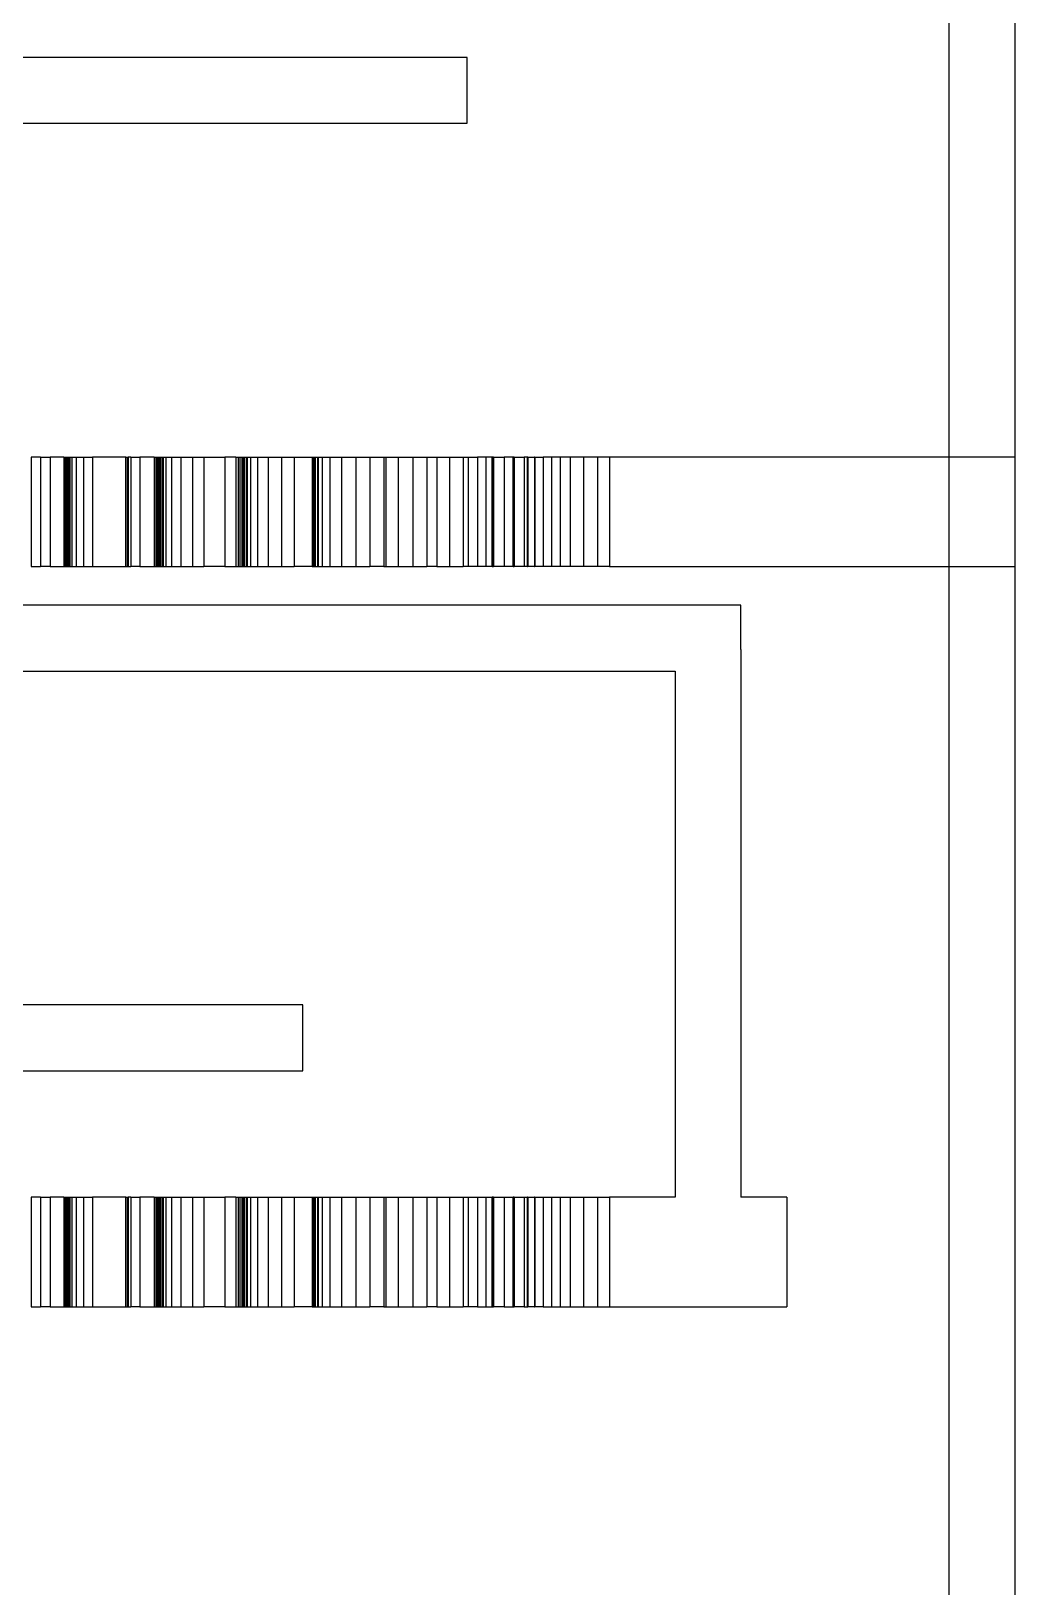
# Model space of a CAD drawing. Extents: x -3282 to 4846, y -1718 to 1845.
# Drawn here: x 3919.5 to 4009.2, y 842.1 to 984.1 of the extents above; entities that cross this region are included whole.
import ezdxf

# ---------------------------------------------------------------- set-up
doc = ezdxf.new("R2010")
doc.units = 0
doc.layers.get('0').update_dxf_attribs({"linetype": 'CONTINUOUS'})

msp = doc.modelspace()

# ---------------------------------------------------------------- linework, layer by layer
at = {"color": 1}
for p, q in [((4003.242788, 757.596389), (4003.242788, 1007.596389)), ((4009.242788, 1007.596389), (4009.242788, 757.596389)), ((4009.242788, 1007.596389), (4009.242788, 757.596389)), ((3959.242788, 981.661723), (3844.242788, 981.661723)), ((3959.242788, 975.661723), (3959.242788, 981.661723)), ((3959.242788, 975.661723), (3959.242788, 981.661723)), ((3709.242788, 975.661723), (3959.242788, 975.661723)), ((3919.453792, 945.189722), (3919.457496, 945.189722)), ((3919.457496, 945.189722), (3919.457496, 935.189722)), ((3920.320603, 945.189722), (3919.457496, 945.189722)), ((3920.320603, 945.189722), (3920.320603, 935.189722)), ((3920.320603, 945.189722), (3921.201238, 945.189722)), ((3921.201238, 945.189722), (3921.201238, 935.189722)), ((3922.449635, 945.189722), (3921.201238, 945.189722)), ((3922.449635, 945.189722), (3922.449635, 935.189722)), ((3922.449635, 945.189722), (3922.53706, 945.189722)), ((3922.53706, 945.189722), (3922.53706, 935.189722)), ((3922.53706, 945.189722), (3922.572867, 945.189722)), ((3922.572867, 945.189722), (3922.572867, 935.189722)), ((3922.572867, 945.189722), (3922.655754, 945.189722)), ((3922.655754, 945.189722), (3922.655754, 935.189722)), ((3922.655754, 945.189722), (3922.659645, 945.189722)), ((3922.659645, 945.189722), (3922.659645, 935.189722)), ((3922.659645, 945.189722), (3922.745019, 945.189722)), ((3922.745019, 945.189722), (3922.745019, 935.189722)), ((3922.745019, 945.189722), (3922.78808, 945.189722)), ((3922.78808, 945.189722), (3922.78808, 935.189722)), ((3922.78808, 945.189722), (3922.840623, 945.189722)), ((3922.840623, 945.189722), (3922.840623, 935.189722)), ((3922.840623, 945.189722), (3922.944375, 945.189722)), ((3922.944375, 945.189722), (3922.944375, 935.189722)), ((3922.944375, 945.189722), (3922.978694, 945.189722)), ((3922.978694, 945.189722), (3922.978694, 935.189722)), ((3922.978694, 945.189722), (3923.171567, 945.189722)), ((3923.171565, 945.189722), (3923.171565, 935.189722)), ((3923.171565, 945.189722), (3923.569499, 945.189722)), ((3923.569499, 945.189722), (3923.569499, 935.189722)), ((3923.569499, 945.189722), (3924.223217, 945.189722)), ((3924.223217, 945.189722), (3924.223217, 935.189722)), ((3924.223217, 945.189722), (3925.045908, 945.189722)), ((3928.103774, 945.189722), (3925.045908, 945.189722)), ((3925.045908, 945.189722), (3925.045908, 935.189722)), ((3928.103774, 945.189722), (3928.227007, 945.189722)), ((3928.103774, 935.189722), (3928.103774, 945.189722)), ((3928.227007, 945.189722), (3928.227007, 935.189722)), ((3928.227007, 945.189722), (3928.309366, 945.189722)), ((3928.309366, 945.189722), (3928.309366, 935.189722)), ((3928.550725, 945.189722), (3928.309366, 945.189722)), ((3928.550725, 945.189722), (3928.550725, 935.189722)), ((3928.550725, 945.189722), (3929.373198, 945.189722)), ((3929.373198, 945.189722), (3929.373198, 935.189722)), ((3930.692822, 945.189722), (3929.373198, 945.189722)), ((3930.692822, 945.189722), (3930.692822, 935.189722)), ((3930.692822, 945.189722), (3930.848506, 945.189722)), ((3930.848506, 945.189722), (3930.848506, 935.189722)), ((3930.848506, 945.189722), (3930.905912, 945.189722)), ((3930.905912, 945.189722), (3930.905912, 935.189722)), ((3930.905912, 945.189722), (3931.032245, 945.189722)), ((3931.032245, 945.189722), (3931.032245, 935.189722)), ((3931.032245, 945.189722), (3931.038035, 945.189722)), ((3931.038035, 945.189722), (3931.038035, 935.189722)), ((3931.038035, 945.189722), (3931.162959, 945.189722)), ((3931.162959, 945.189722), (3931.162959, 935.189722)), ((3931.162959, 945.189722), (3931.22473, 945.189722)), ((3931.22473, 945.189722), (3931.22473, 935.189722)), ((3931.22473, 945.189722), (3931.299226, 945.189722)), ((3931.299226, 945.189722), (3931.299226, 935.189722)), ((3931.299226, 945.189722), (3931.444041, 945.189722)), ((3931.444041, 945.189722), (3931.444041, 935.189722)), ((3931.444041, 945.189722), (3931.491382, 945.189722)), ((3931.491382, 945.189722), (3931.491382, 935.189722)), ((3931.491382, 945.189722), (3931.753383, 945.189722)), ((3931.75338, 945.189722), (3931.75338, 935.189722)), ((3931.75338, 945.189722), (3932.277385, 945.189722)), ((3932.277385, 945.189722), (3932.277385, 935.189722)), ((3932.277385, 945.189722), (3933.108553, 945.189722)), ((3933.108553, 945.189722), (3933.108553, 935.189722)), ((3933.108553, 945.189722), (3934.16946, 945.189722)), ((3934.16946, 945.189722), (3934.16946, 935.189722)), ((3934.16946, 945.189722), (3935.223317, 945.189722)), ((3935.223316, 945.189722), (3935.223316, 935.189722)), ((3935.223316, 945.189722), (3937.137146, 945.189722)), ((3937.137146, 945.189722), (3937.137146, 935.189722)), ((3938.127132, 945.189722), (3937.137146, 945.189722)), ((3938.127132, 945.189722), (3938.127132, 935.189722)), ((3938.127132, 945.189722), (3938.344271, 945.189722)), ((3938.344271, 945.189722), (3938.344271, 935.189722)), ((3938.344271, 945.189722), (3938.420768, 945.189722)), ((3938.420768, 945.189722), (3938.420768, 935.189722)), ((3938.420768, 945.189722), (3938.585024, 945.189722)), ((3938.585024, 945.189722), (3938.585024, 935.189722)), ((3938.585024, 945.189722), (3938.59246, 945.189722)), ((3938.59246, 945.189722), (3938.59246, 935.189722)), ((3938.59246, 945.189722), (3938.751476, 945.189722)), ((3938.751476, 945.189722), (3938.751476, 935.189722)), ((3938.751476, 945.189722), (3938.829256, 945.189722)), ((3938.829256, 945.189722), (3938.829256, 935.189722)), ((3938.829256, 945.189722), (3938.922449, 945.189722)), ((3938.922449, 945.189722), (3938.922449, 935.189722)), ((3938.922449, 945.189722), (3939.101998, 945.189722)), ((3939.101998, 945.189722), (3939.101998, 935.189722)), ((3939.101998, 945.189722), (3939.160292, 945.189722)), ((3939.160292, 945.189722), (3939.160292, 935.189722)), ((3939.160292, 945.189722), (3939.479969, 945.189722)), ((3939.479966, 945.189722), (3939.479966, 935.189722)), ((3939.479966, 945.189722), (3940.107141, 945.189722)), ((3940.107141, 945.189722), (3940.107141, 935.189722)), ((3940.107141, 945.189722), (3941.079433, 945.189722)), ((3941.079433, 945.189722), (3941.079433, 935.189722)), ((3941.079433, 945.189722), (3942.292721, 945.189722)), ((3942.292721, 945.189722), (3942.292721, 935.189722)), ((3942.292721, 945.189722), (3943.475725, 945.189722)), ((3943.475723, 945.189722), (3943.475723, 935.189722)), ((3943.475723, 945.189722), (3945.117999, 945.189722)), ((3945.117999, 945.189722), (3945.117999, 935.189722)), ((3945.117999, 945.189722), (3945.178912, 945.189722)), ((3945.178912, 945.189722), (3945.178912, 935.189722)), ((3945.178912, 945.189722), (3945.269303, 945.189722)), ((3945.269303, 945.189722), (3945.269303, 935.189722)), ((3945.269303, 945.189722), (3945.377121, 945.189722)), ((3945.377121, 945.189722), (3945.377121, 935.189722)), ((3945.377121, 945.189722), (3945.583555, 945.189722)), ((3945.583555, 945.189722), (3945.583555, 935.189722)), ((3945.583555, 945.189722), (3945.650255, 945.189722)), ((3945.650255, 945.189722), (3945.650255, 935.189722)), ((3945.650255, 945.189722), (3946.013637, 945.189722)), ((3946.013633, 945.189722), (3946.013633, 935.189722)), ((3946.013633, 945.189722), (3946.716568, 945.189722)), ((3946.716568, 945.189722), (3946.716568, 935.189722)), ((3946.716568, 945.189722), (3947.78749, 945.189722)), ((3947.78749, 945.189722), (3947.78749, 935.189722)), ((3947.78749, 945.189722), (3949.100134, 945.189722)), ((3949.100134, 945.189722), (3949.100134, 935.189722)), ((3949.100134, 945.189722), (3950.360581, 945.189722)), ((3950.360579, 945.189722), (3950.360579, 935.189722)), ((3950.360579, 945.189722), (3951.659526, 945.189722)), ((3951.659526, 945.189722), (3951.659526, 935.189722)), ((3951.659526, 945.189722), (3951.816804, 945.189722)), ((3951.816804, 945.189722), (3951.816804, 935.189722)), ((3951.816804, 945.189722), (3952.939552, 945.189722)), ((3952.939552, 945.189722), (3952.939552, 935.189722)), ((3952.939552, 945.189722), (3954.294181, 945.189722)), ((3954.294181, 945.189722), (3954.294181, 935.189722)), ((3954.294181, 945.189722), (3955.576984, 945.189722)), ((3955.576983, 945.189722), (3955.576983, 935.189722)), ((3955.576983, 945.189722), (3956.47583, 945.189722)), ((3956.47583, 945.189722), (3956.47583, 935.189722)), ((3956.47583, 945.189722), (3957.647858, 945.189722)), ((3957.647858, 945.189722), (3957.647858, 935.189722)), ((3957.647858, 945.189722), (3958.896953, 945.189722)), ((3958.896952, 945.189722), (3958.896952, 935.189722)), ((3958.896952, 945.189722), (3959.356416, 945.189722)), ((3959.356416, 945.189722), (3959.356416, 935.189722)), ((3959.356416, 945.189722), (3960.18802, 945.189722)), ((3960.18802, 945.189722), (3960.18802, 935.189722)), ((3960.959611, 945.189722), (3960.188021, 945.189722)), ((3961.492253, 945.189722), (3960.959611, 945.189722)), ((3960.959611, 945.189722), (3960.959611, 935.189722)), ((3961.492253, 945.189722), (3961.492253, 935.189722)), ((3961.492253, 945.189722), (3961.542921, 945.189722)), ((3961.644954, 945.189722), (3961.542921, 945.189722)), ((3961.542921, 945.189722), (3961.542921, 935.189722)), ((3961.644954, 945.189722), (3962.637971, 945.189722)), ((3961.644954, 945.189722), (3961.644954, 935.189722)), ((3962.637971, 945.189722), (3962.637971, 935.189722)), ((3963.40842, 945.189722), (3962.637972, 945.189722)), ((3963.432021, 945.189722), (3963.40842, 945.189722)), ((3963.40842, 945.189722), (3963.40842, 935.189722)), ((3963.432021, 945.189722), (3963.432021, 935.189722)), ((3963.432021, 945.189722), (3963.46202, 945.189722)), ((3963.535257, 945.189722), (3963.46202, 945.189722)), ((3963.46202, 945.189722), (3963.46202, 935.189722)), ((3963.535257, 945.189722), (3964.462394, 945.189722)), ((3963.535257, 945.189722), (3963.535257, 935.189722)), ((3964.462394, 945.189722), (3964.462394, 935.189722)), ((3964.73691, 945.189722), (3964.462395, 945.189722)), ((3964.73691, 945.189722), (3964.73691, 935.189722)), ((3964.73691, 945.189722), (3964.751575, 945.189722)), ((3964.795661, 945.189722), (3964.751575, 945.189722)), ((3964.751575, 945.189722), (3964.751575, 935.189722)), ((3964.795661, 945.189722), (3965.400565, 945.189722)), ((3964.795661, 945.189722), (3964.795661, 935.189722)), ((3965.400565, 945.189722), (3965.400565, 935.189722)), ((3965.400565, 945.189722), (3965.405305, 945.189722)), ((3965.420024, 945.189722), (3965.405305, 945.189722)), ((3965.405305, 945.189722), (3965.405305, 935.189722)), ((3965.419751, 945.189722), (3965.419751, 935.189722)), ((3965.419751, 945.189722), (3966.202192, 945.189722)), ((3966.202192, 945.189722), (3966.202192, 935.189722)), ((3966.946807, 945.189722), (3966.202193, 945.189722)), ((3967.7379, 945.189722), (3966.946807, 945.189722)), ((3966.946807, 945.189722), (3966.946807, 935.189722)), ((3968.659943, 945.189722), (3967.737897, 945.189722)), ((3967.7379, 945.189722), (3967.7379, 935.189722)), ((3969.859422, 945.189722), (3968.659943, 945.189722)), ((3968.659943, 945.189722), (3968.659943, 935.189722)), ((3971.13662, 945.189722), (3969.859422, 945.189722)), ((3969.859422, 945.189722), (3969.859422, 935.189722)), ((3972.237706, 945.189722), (3971.13662, 945.189722)), ((3971.13662, 945.189722), (3971.13662, 935.189722)), ((3972.241652, 945.189722), (3972.237705, 945.189722)), ((3972.237706, 945.189722), (3972.237706, 935.189722)), ((3972.242967, 945.189722), (3972.242967, 935.189722)), ((4009.242788, 945.189722), (3972.242967, 945.189722)), ((4009.242788, 945.189722), (4009.242788, 935.189722)), ((3919.453792, 935.189722), (3919.457496, 935.189722)), ((3919.453792, 935.189722), (3920.320603, 935.189722)), ((3921.201238, 935.189722), (3920.320603, 935.189722)), ((3921.201238, 935.189722), (3922.449635, 935.189722)), ((3922.449635, 935.189722), (3922.53706, 935.189722)), ((3922.53706, 935.189722), (3922.572867, 935.189722)), ((3922.572867, 935.189722), (3922.655754, 935.189722)), ((3922.655754, 935.189722), (3922.659645, 935.189722)), ((3922.659645, 935.189722), (3922.745019, 935.189722)), ((3922.745019, 935.189722), (3922.78808, 935.189722)), ((3922.78808, 935.189722), (3922.840623, 935.189722)), ((3922.840623, 935.189722), (3922.944375, 935.189722)), ((3922.944375, 935.189722), (3922.978694, 935.189722)), ((3922.978694, 935.189722), (3923.171567, 935.189722)), ((3923.171565, 935.189722), (3923.569499, 935.189722)), ((3923.569499, 935.189722), (3924.223217, 935.189722)), ((3924.223217, 935.189722), (3925.045908, 935.189722)), ((3925.045908, 935.189722), (3928.103774, 935.189722)), ((3928.103774, 935.189722), (3928.227007, 935.189722)), ((3928.227007, 935.189722), (3928.309366, 935.189722)), ((3928.309366, 935.189722), (3928.550725, 935.189722)), ((3929.373198, 935.189722), (3928.550725, 935.189722)), ((3929.373198, 935.189722), (3930.692822, 935.189722)), ((3930.692822, 935.189722), (3930.848506, 935.189722)), ((3930.848506, 935.189722), (3930.905912, 935.189722)), ((3930.905912, 935.189722), (3931.032245, 935.189722)), ((3931.032245, 935.189722), (3931.038035, 935.189722)), ((3931.038035, 935.189722), (3931.162959, 935.189722)), ((3931.162959, 935.189722), (3931.22473, 935.189722)), ((3931.22473, 935.189722), (3931.299226, 935.189722)), ((3931.299226, 935.189722), (3931.444041, 935.189722)), ((3931.444041, 935.189722), (3931.491382, 935.189722)), ((3931.491382, 935.189722), (3931.753383, 935.189722)), ((3931.75338, 935.189722), (3932.277385, 935.189722)), ((3932.277385, 935.189722), (3933.108553, 935.189722)), ((3933.108553, 935.189722), (3934.16946, 935.189722)), ((3934.16946, 935.189722), (3935.223317, 935.189722)), ((3937.137146, 935.189722), (3935.223316, 935.189722)), ((3937.137146, 935.189722), (3938.127132, 935.189722)), ((3938.127132, 935.189722), (3938.344271, 935.189722)), ((3938.344271, 935.189722), (3938.420768, 935.189722)), ((3938.420768, 935.189722), (3938.585024, 935.189722)), ((3938.585024, 935.189722), (3938.59246, 935.189722)), ((3938.59246, 935.189722), (3938.751476, 935.189722)), ((3938.751476, 935.189722), (3938.829256, 935.189722)), ((3938.829256, 935.189722), (3938.922449, 935.189722)), ((3938.922449, 935.189722), (3939.101998, 935.189722)), ((3939.101998, 935.189722), (3939.160292, 935.189722)), ((3939.160292, 935.189722), (3939.479969, 935.189722)), ((3939.479966, 935.189722), (3940.107141, 935.189722)), ((3940.107141, 935.189722), (3941.079433, 935.189722)), ((3941.079433, 935.189722), (3942.292721, 935.189722)), ((3942.292721, 935.189722), (3943.475725, 935.189722)), ((3945.117999, 935.189722), (3943.475723, 935.189722)), ((3945.117999, 935.189722), (3945.178912, 935.189722)), ((3945.178912, 935.189722), (3945.269303, 935.189722)), ((3945.269303, 935.189722), (3945.377121, 935.189722)), ((3945.377121, 935.189722), (3945.583555, 935.189722)), ((3945.583555, 935.189722), (3945.650255, 935.189722)), ((3945.650255, 935.189722), (3946.013637, 935.189722)), ((3946.013633, 935.189722), (3946.716568, 935.189722)), ((3946.716568, 935.189722), (3947.78749, 935.189722)), ((3947.78749, 935.189722), (3949.100134, 935.189722)), ((3949.100134, 935.189722), (3950.360581, 935.189722)), ((3951.659526, 935.189722), (3950.360579, 935.189722)), ((3951.659526, 935.189722), (3951.816804, 935.189722)), ((3951.816804, 935.189722), (3952.939552, 935.189722)), ((3952.939552, 935.189722), (3954.294181, 935.189722)), ((3954.294181, 935.189722), (3955.576984, 935.189722)), ((3956.47583, 935.189722), (3955.576983, 935.189722)), ((3956.47583, 935.189722), (3957.647858, 935.189722)), ((3957.647858, 935.189722), (3958.896953, 935.189722)), ((3959.356416, 935.189722), (3958.896952, 935.189722)), ((3960.18802, 935.189722), (3959.356416, 935.189722)), ((3960.959611, 935.189722), (3960.188021, 935.189722)), ((3961.492253, 935.189722), (3960.959611, 935.189722)), ((3961.542921, 935.189722), (3961.492253, 935.189722)), ((3961.542921, 935.189722), (3961.644954, 935.189722)), ((3962.637971, 935.189722), (3961.644954, 935.189722)), ((3963.40842, 935.189722), (3962.637972, 935.189722)), ((3963.432021, 935.189722), (3963.40842, 935.189722)), ((3963.46202, 935.189722), (3963.432021, 935.189722)), ((3963.46202, 935.189722), (3963.535257, 935.189722)), ((3964.462394, 935.189722), (3963.535257, 935.189722)), ((3964.73691, 935.189722), (3964.462395, 935.189722)), ((3964.751575, 935.189722), (3964.73691, 935.189722)), ((3964.751575, 935.189722), (3964.795661, 935.189722)), ((3965.400565, 935.189722), (3964.795661, 935.189722)), ((3965.405305, 935.189722), (3965.400565, 935.189722)), ((3965.405305, 935.189722), (3965.420024, 935.189722)), ((3966.202192, 935.189722), (3965.419751, 935.189722)), ((3966.946807, 935.189722), (3966.202193, 935.189722)), ((3967.7379, 935.189722), (3966.946807, 935.189722)), ((3968.659943, 935.189722), (3967.737897, 935.189722)), ((3969.859422, 935.189722), (3968.659943, 935.189722)), ((3971.13662, 935.189722), (3969.859422, 935.189722)), ((3972.237706, 935.189722), (3971.13662, 935.189722)), ((3972.237705, 935.189722), (3972.241652, 935.189722)), ((3972.242967, 935.189722), (4009.242788, 935.189722)), ((3984.242788, 931.661723), (3914.242788, 931.661723)), ((3984.242788, 927.63854), (3984.242788, 931.661723)), ((3984.242788, 927.63854), (3984.242788, 931.661723)), ((3984.242788, 927.63854), (3984.242788, 877.63854)), ((3984.242788, 927.63854), (3984.242788, 877.63854)), ((3914.242788, 925.661723), (3978.242788, 925.661723)), ((3978.242788, 925.661723), (3978.242788, 877.63854)), ((3944.242788, 895.189722), (3839.242788, 895.189722)), ((3944.242788, 889.189722), (3944.242788, 895.189722)), ((3944.242788, 889.189722), (3944.242788, 895.189722)), ((3724.242788, 889.189722), (3944.242788, 889.189722)), ((3919.453792, 877.63854), (3919.457496, 877.63854)), ((3919.453792, 877.63854), (3919.453792, 867.63854)), ((3920.320603, 877.63854), (3919.457496, 877.63854)), ((3919.457496, 877.63854), (3919.457496, 867.63854)), ((3920.320603, 877.63854), (3921.201238, 877.63854)), ((3920.320603, 877.63854), (3920.320603, 867.63854)), ((3922.449635, 877.63854), (3921.201238, 877.63854)), ((3921.201238, 877.63854), (3921.201238, 867.63854)), ((3922.449635, 877.63854), (3922.53706, 877.63854)), ((3922.449635, 877.63854), (3922.449635, 867.63854)), ((3922.53706, 877.63854), (3922.572867, 877.63854)), ((3922.53706, 877.63854), (3922.53706, 867.63854)), ((3922.572867, 877.63854), (3922.655754, 877.63854)), ((3922.572867, 877.63854), (3922.572867, 867.63854)), ((3922.655754, 877.63854), (3922.659645, 877.63854)), ((3922.655754, 877.63854), (3922.655754, 867.63854)), ((3922.659645, 877.63854), (3922.745019, 877.63854)), ((3922.659645, 877.63854), (3922.659645, 867.63854)), ((3922.745019, 877.63854), (3922.78808, 877.63854)), ((3922.745019, 877.63854), (3922.745019, 867.63854)), ((3922.78808, 877.63854), (3922.840623, 877.63854)), ((3922.78808, 877.63854), (3922.78808, 867.63854)), ((3922.840623, 877.63854), (3922.944375, 877.63854)), ((3922.840623, 877.63854), (3922.840623, 867.63854)), ((3922.944375, 877.63854), (3922.978694, 877.63854)), ((3922.944375, 877.63854), (3922.944375, 867.63854)), ((3922.978694, 877.63854), (3923.171567, 877.63854)), ((3922.978694, 877.63854), (3922.978694, 867.63854)), ((3923.171565, 877.63854), (3923.569499, 877.63854)), ((3923.171565, 877.63854), (3923.171565, 867.63854)), ((3923.569499, 877.63854), (3924.223217, 877.63854)), ((3923.569499, 877.63854), (3923.569499, 867.63854)), ((3924.223217, 877.63854), (3925.045908, 877.63854)), ((3924.223217, 877.63854), (3924.223217, 867.63854)), ((3925.045908, 877.63854), (3925.045908, 867.63854)), ((3928.103774, 877.63854), (3925.045908, 877.63854)), ((3928.103774, 877.63854), (3928.227007, 877.63854)), ((3928.103774, 867.63854), (3928.103774, 877.63854)), ((3928.227007, 877.63854), (3928.309366, 877.63854)), ((3928.227007, 877.63854), (3928.227007, 867.63854)), ((3928.550725, 877.63854), (3928.309366, 877.63854)), ((3928.309366, 877.63854), (3928.309366, 867.63854)), ((3928.550725, 877.63854), (3929.373198, 877.63854)), ((3928.550725, 877.63854), (3928.550725, 867.63854)), ((3930.692822, 877.63854), (3929.373198, 877.63854)), ((3929.373198, 877.63854), (3929.373198, 867.63854)), ((3930.692822, 877.63854), (3930.848506, 877.63854)), ((3930.692822, 877.63854), (3930.692822, 867.63854)), ((3930.848506, 877.63854), (3930.905912, 877.63854)), ((3930.848506, 877.63854), (3930.848506, 867.63854)), ((3930.905912, 877.63854), (3931.032245, 877.63854)), ((3930.905912, 877.63854), (3930.905912, 867.63854)), ((3931.032245, 877.63854), (3931.038035, 877.63854)), ((3931.032245, 877.63854), (3931.032245, 867.63854)), ((3931.038035, 877.63854), (3931.162959, 877.63854)), ((3931.038035, 877.63854), (3931.038035, 867.63854)), ((3931.162959, 877.63854), (3931.22473, 877.63854)), ((3931.162959, 877.63854), (3931.162959, 867.63854)), ((3931.22473, 877.63854), (3931.299226, 877.63854)), ((3931.22473, 877.63854), (3931.22473, 867.63854)), ((3931.299226, 877.63854), (3931.444041, 877.63854)), ((3931.299226, 877.63854), (3931.299226, 867.63854)), ((3931.444041, 877.63854), (3931.491382, 877.63854)), ((3931.444041, 877.63854), (3931.444041, 867.63854)), ((3931.491382, 877.63854), (3931.753383, 877.63854)), ((3931.491382, 877.63854), (3931.491382, 867.63854)), ((3931.75338, 877.63854), (3932.277385, 877.63854)), ((3931.75338, 877.63854), (3931.75338, 867.63854)), ((3932.277385, 877.63854), (3933.108553, 877.63854)), ((3932.277385, 877.63854), (3932.277385, 867.63854)), ((3933.108553, 877.63854), (3934.16946, 877.63854)), ((3933.108553, 877.63854), (3933.108553, 867.63854)), ((3934.16946, 877.63854), (3935.223317, 877.63854)), ((3934.16946, 877.63854), (3934.16946, 867.63854)), ((3935.223316, 877.63854), (3937.137146, 877.63854)), ((3935.223316, 877.63854), (3935.223316, 867.63854)), ((3938.127132, 877.63854), (3937.137146, 877.63854)), ((3937.137146, 877.63854), (3937.137146, 867.63854)), ((3938.127132, 877.63854), (3938.344271, 877.63854)), ((3938.127132, 877.63854), (3938.127132, 867.63854)), ((3938.344271, 877.63854), (3938.420768, 877.63854)), ((3938.344271, 877.63854), (3938.344271, 867.63854)), ((3938.420768, 877.63854), (3938.585024, 877.63854)), ((3938.420768, 877.63854), (3938.420768, 867.63854)), ((3938.585024, 877.63854), (3938.59246, 877.63854)), ((3938.585024, 877.63854), (3938.585024, 867.63854)), ((3938.59246, 877.63854), (3938.751476, 877.63854)), ((3938.59246, 877.63854), (3938.59246, 867.63854)), ((3938.751476, 877.63854), (3938.829256, 877.63854)), ((3938.751476, 877.63854), (3938.751476, 867.63854)), ((3938.829256, 877.63854), (3938.922449, 877.63854)), ((3938.829256, 877.63854), (3938.829256, 867.63854)), ((3938.922449, 877.63854), (3939.101998, 877.63854)), ((3938.922449, 877.63854), (3938.922449, 867.63854)), ((3939.101998, 877.63854), (3939.160292, 877.63854)), ((3939.101998, 877.63854), (3939.101998, 867.63854)), ((3939.160292, 877.63854), (3939.479969, 877.63854)), ((3939.160292, 877.63854), (3939.160292, 867.63854)), ((3939.479966, 877.63854), (3940.107141, 877.63854)), ((3939.479966, 877.63854), (3939.479966, 867.63854)), ((3940.107141, 877.63854), (3941.079433, 877.63854)), ((3940.107141, 877.63854), (3940.107141, 867.63854)), ((3941.079433, 877.63854), (3942.292721, 877.63854)), ((3941.079433, 877.63854), (3941.079433, 867.63854)), ((3942.292721, 877.63854), (3943.475725, 877.63854)), ((3942.292721, 877.63854), (3942.292721, 867.63854)), ((3943.475723, 877.63854), (3945.117999, 877.63854)), ((3943.475723, 877.63854), (3943.475723, 867.63854)), ((3945.117999, 877.63854), (3945.178912, 877.63854)), ((3945.117999, 877.63854), (3945.117999, 867.63854)), ((3945.178912, 877.63854), (3945.269303, 877.63854)), ((3945.178912, 877.63854), (3945.178912, 867.63854)), ((3945.269303, 877.63854), (3945.377121, 877.63854)), ((3945.269303, 877.63854), (3945.269303, 867.63854)), ((3945.377121, 877.63854), (3945.583555, 877.63854)), ((3945.377121, 877.63854), (3945.377121, 867.63854)), ((3945.583555, 877.63854), (3945.650255, 877.63854)), ((3945.583555, 877.63854), (3945.583555, 867.63854)), ((3945.650255, 877.63854), (3946.013637, 877.63854)), ((3945.650255, 877.63854), (3945.650255, 867.63854)), ((3946.013633, 877.63854), (3946.716568, 877.63854)), ((3946.013633, 877.63854), (3946.013633, 867.63854)), ((3946.716568, 877.63854), (3947.78749, 877.63854)), ((3946.716568, 877.63854), (3946.716568, 867.63854)), ((3947.78749, 877.63854), (3949.100134, 877.63854)), ((3947.78749, 877.63854), (3947.78749, 867.63854)), ((3949.100134, 877.63854), (3950.360581, 877.63854)), ((3949.100134, 877.63854), (3949.100134, 867.63854)), ((3950.360579, 877.63854), (3951.659526, 877.63854)), ((3950.360579, 877.63854), (3950.360579, 867.63854)), ((3951.659526, 877.63854), (3951.816804, 877.63854)), ((3951.659526, 877.63854), (3951.659526, 867.63854)), ((3951.816804, 877.63854), (3952.939552, 877.63854)), ((3951.816804, 877.63854), (3951.816804, 867.63854)), ((3952.939552, 877.63854), (3954.294181, 877.63854)), ((3952.939552, 877.63854), (3952.939552, 867.63854)), ((3954.294181, 877.63854), (3955.576984, 877.63854)), ((3954.294181, 877.63854), (3954.294181, 867.63854)), ((3955.576983, 877.63854), (3956.47583, 877.63854)), ((3955.576983, 877.63854), (3955.576983, 867.63854)), ((3956.47583, 877.63854), (3957.647858, 877.63854)), ((3956.47583, 877.63854), (3956.47583, 867.63854)), ((3957.647858, 877.63854), (3958.896953, 877.63854)), ((3957.647858, 877.63854), (3957.647858, 867.63854)), ((3958.896952, 877.63854), (3959.356416, 877.63854)), ((3958.896952, 877.63854), (3958.896952, 867.63854)), ((3959.356416, 877.63854), (3959.356416, 867.63854)), ((3959.356416, 877.63854), (3960.18802, 877.63854)), ((3960.188021, 877.63854), (3960.959611, 877.63854)), ((3960.188021, 877.63854), (3960.188021, 867.63854)), ((3960.959611, 877.63854), (3961.492253, 877.63854)), ((3960.959611, 877.63854), (3960.959611, 867.63854)), ((3961.492253, 877.63854), (3961.492253, 867.63854)), ((3961.492253, 877.63854), (3961.542921, 877.63854)), ((3961.541234, 877.63854), (3961.542921, 877.63854)), ((3961.644954, 877.63854), (3961.542921, 877.63854)), ((3961.542921, 877.63854), (3961.542921, 867.63854)), ((3961.644954, 877.63854), (3962.637971, 877.63854)), ((3961.644954, 877.63854), (3961.644954, 867.63854)), ((3962.637972, 877.63854), (3963.40842, 877.63854)), ((3962.637972, 877.63854), (3962.637972, 867.63854)), ((3963.40842, 877.63854), (3963.432021, 877.63854)), ((3963.40842, 877.63854), (3963.40842, 867.63854)), ((3963.432021, 877.63854), (3963.432021, 867.63854)), ((3963.432021, 877.63854), (3963.46202, 877.63854)), ((3963.535257, 877.63854), (3963.46202, 877.63854)), ((3963.46202, 877.63854), (3963.46202, 867.63854)), ((3963.535257, 877.63854), (3964.462394, 877.63854)), ((3963.535257, 877.63854), (3963.535257, 867.63854)), ((3964.462395, 877.63854), (3964.73691, 877.63854)), ((3964.462395, 877.63854), (3964.462395, 867.63854)), ((3964.73691, 877.63854), (3964.73691, 867.63854)), ((3964.73691, 877.63854), (3964.751575, 877.63854)), ((3964.795661, 877.63854), (3964.751575, 877.63854)), ((3964.751575, 877.63854), (3964.751575, 867.63854)), ((3964.795661, 877.63854), (3965.400565, 877.63854)), ((3964.795661, 877.63854), (3964.795661, 867.63854)), ((3965.400565, 877.63854), (3965.400565, 867.63854)), ((3965.400565, 877.63854), (3965.405305, 877.63854)), ((3965.420024, 877.63854), (3965.405305, 877.63854)), ((3965.405305, 877.63854), (3965.405305, 867.63854)), ((3965.419751, 877.63854), (3965.419751, 867.63854)), ((3965.419751, 877.63854), (3966.202192, 877.63854)), ((3965.441609, 877.63854), (3965.443206, 877.63854)), ((3966.202193, 877.63854), (3966.946807, 877.63854)), ((3966.202193, 877.63854), (3966.202193, 867.63854)), ((3966.946807, 877.63854), (3967.7379, 877.63854)), ((3966.946807, 877.63854), (3966.946807, 867.63854)), ((3967.737897, 877.63854), (3968.659943, 877.63854)), ((3967.737897, 877.63854), (3967.737897, 867.63854)), ((3968.659943, 877.63854), (3969.859422, 877.63854)), ((3968.659943, 877.63854), (3968.659943, 867.63854)), ((3969.859422, 877.63854), (3971.13662, 877.63854)), ((3969.859422, 877.63854), (3969.859422, 867.63854)), ((3971.13662, 877.63854), (3972.237706, 877.63854)), ((3971.13662, 877.63854), (3971.13662, 867.63854)), ((3972.242967, 877.63854), (3972.237705, 877.63854)), ((3972.237705, 877.63854), (3972.237705, 867.63854)), ((3972.242967, 877.63854), (3972.242967, 867.63854)), ((3978.242788, 877.63854), (3972.242967, 877.63854)), ((3988.438865, 877.63854), (3984.242788, 877.63854)), ((3988.438865, 877.63854), (3988.438865, 867.63854)), ((3919.453792, 867.63854), (3919.457496, 867.63854)), ((3919.457496, 867.63854), (3920.320603, 867.63854)), ((3921.201238, 867.63854), (3920.320603, 867.63854)), ((3921.201238, 867.63854), (3922.449635, 867.63854)), ((3922.449635, 867.63854), (3922.53706, 867.63854)), ((3922.53706, 867.63854), (3922.572867, 867.63854)), ((3922.572867, 867.63854), (3922.655754, 867.63854)), ((3922.655754, 867.63854), (3922.659645, 867.63854)), ((3922.659645, 867.63854), (3922.745019, 867.63854)), ((3922.745019, 867.63854), (3922.78808, 867.63854)), ((3922.78808, 867.63854), (3922.840623, 867.63854)), ((3922.840623, 867.63854), (3922.944375, 867.63854)), ((3922.944375, 867.63854), (3922.978694, 867.63854)), ((3922.978694, 867.63854), (3923.171567, 867.63854)), ((3923.171565, 867.63854), (3923.569499, 867.63854)), ((3923.569499, 867.63854), (3924.223217, 867.63854)), ((3924.223217, 867.63854), (3925.045908, 867.63854)), ((3925.045908, 867.63854), (3928.103774, 867.63854)), ((3928.103774, 867.63854), (3928.227007, 867.63854)), ((3928.227007, 867.63854), (3928.309366, 867.63854)), ((3928.309366, 867.63854), (3928.550725, 867.63854)), ((3929.373198, 867.63854), (3928.550725, 867.63854)), ((3929.373198, 867.63854), (3930.692822, 867.63854)), ((3930.692822, 867.63854), (3930.848506, 867.63854)), ((3930.848506, 867.63854), (3930.905912, 867.63854)), ((3930.905912, 867.63854), (3931.032245, 867.63854)), ((3931.032245, 867.63854), (3931.038035, 867.63854)), ((3931.038035, 867.63854), (3931.162959, 867.63854)), ((3931.162959, 867.63854), (3931.22473, 867.63854)), ((3931.22473, 867.63854), (3931.299226, 867.63854)), ((3931.299226, 867.63854), (3931.444041, 867.63854)), ((3931.444041, 867.63854), (3931.491382, 867.63854)), ((3931.491382, 867.63854), (3931.753383, 867.63854)), ((3931.75338, 867.63854), (3932.277385, 867.63854)), ((3932.277385, 867.63854), (3933.108553, 867.63854)), ((3933.108553, 867.63854), (3934.16946, 867.63854)), ((3934.16946, 867.63854), (3935.223317, 867.63854)), ((3937.137146, 867.63854), (3935.223316, 867.63854)), ((3937.137146, 867.63854), (3938.127132, 867.63854)), ((3938.127132, 867.63854), (3938.344271, 867.63854)), ((3938.344271, 867.63854), (3938.420768, 867.63854)), ((3938.420768, 867.63854), (3938.585024, 867.63854)), ((3938.585024, 867.63854), (3938.59246, 867.63854)), ((3938.59246, 867.63854), (3938.751476, 867.63854)), ((3938.751476, 867.63854), (3938.829256, 867.63854)), ((3938.829256, 867.63854), (3938.922449, 867.63854)), ((3938.922449, 867.63854), (3939.101998, 867.63854)), ((3939.101998, 867.63854), (3939.160292, 867.63854)), ((3939.160292, 867.63854), (3939.479969, 867.63854)), ((3939.479966, 867.63854), (3940.107141, 867.63854)), ((3940.107141, 867.63854), (3941.079433, 867.63854)), ((3941.079433, 867.63854), (3942.292721, 867.63854)), ((3942.292721, 867.63854), (3943.475725, 867.63854)), ((3945.117999, 867.63854), (3943.475723, 867.63854)), ((3945.117999, 867.63854), (3945.178912, 867.63854)), ((3945.178912, 867.63854), (3945.269303, 867.63854)), ((3945.269303, 867.63854), (3945.377121, 867.63854)), ((3945.377121, 867.63854), (3945.583555, 867.63854)), ((3945.583555, 867.63854), (3945.650255, 867.63854)), ((3945.650255, 867.63854), (3946.013637, 867.63854)), ((3946.013633, 867.63854), (3946.716568, 867.63854)), ((3946.716568, 867.63854), (3947.78749, 867.63854)), ((3947.78749, 867.63854), (3949.100134, 867.63854)), ((3949.100134, 867.63854), (3950.360581, 867.63854)), ((3951.659526, 867.63854), (3950.360579, 867.63854)), ((3951.659526, 867.63854), (3951.816804, 867.63854)), ((3951.816804, 867.63854), (3952.939552, 867.63854)), ((3952.939552, 867.63854), (3954.294181, 867.63854)), ((3954.294181, 867.63854), (3955.576984, 867.63854)), ((3956.47583, 867.63854), (3955.576983, 867.63854)), ((3956.47583, 867.63854), (3957.647858, 867.63854)), ((3957.647858, 867.63854), (3958.896953, 867.63854)), ((3959.356416, 867.63854), (3958.896952, 867.63854)), ((3960.18802, 867.63854), (3959.356416, 867.63854)), ((3960.188021, 867.63854), (3960.959611, 867.63854)), ((3960.959611, 867.63854), (3961.492253, 867.63854)), ((3961.542921, 867.63854), (3961.492253, 867.63854)), ((3961.541234, 867.63854), (3961.542921, 867.63854)), ((3961.542921, 867.63854), (3961.644954, 867.63854)), ((3962.637971, 867.63854), (3961.644954, 867.63854)), ((3962.637972, 867.63854), (3963.40842, 867.63854)), ((3963.40842, 867.63854), (3963.432021, 867.63854)), ((3963.46202, 867.63854), (3963.432021, 867.63854)), ((3963.46202, 867.63854), (3963.535257, 867.63854)), ((3964.462394, 867.63854), (3963.535257, 867.63854)), ((3964.462395, 867.63854), (3964.73691, 867.63854)), ((3964.751575, 867.63854), (3964.73691, 867.63854)), ((3964.751575, 867.63854), (3964.795661, 867.63854)), ((3965.400565, 867.63854), (3964.795661, 867.63854)), ((3965.405305, 867.63854), (3965.400565, 867.63854)), ((3965.405305, 867.63854), (3965.420024, 867.63854)), ((3966.202192, 867.63854), (3965.419751, 867.63854)), ((3966.202193, 867.63854), (3966.946807, 867.63854)), ((3966.946807, 867.63854), (3967.7379, 867.63854)), ((3967.737897, 867.63854), (3968.659943, 867.63854)), ((3968.659943, 867.63854), (3969.859422, 867.63854)), ((3969.859422, 867.63854), (3971.13662, 867.63854)), ((3971.13662, 867.63854), (3972.237706, 867.63854)), ((3972.237705, 867.63854), (3972.242967, 867.63854)), ((3972.242967, 867.63854), (3988.438865, 867.63854))]:
    msp.add_line(p, q, dxfattribs=at)

doc.saveas('drawing.dxf')
